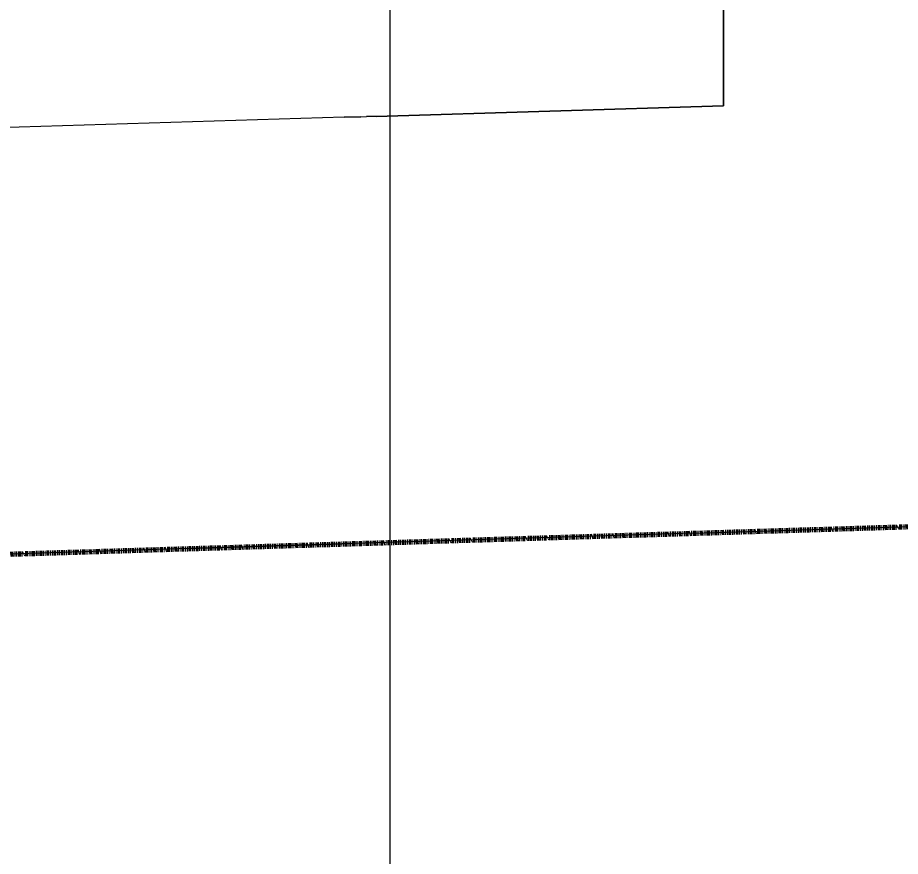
# Model space of a CAD drawing. Header units: inches. Extents: x -4501 to -113, y 9396 to 12816.
# Drawn here: x -2737.2 to -2613, y 9763.6 to 9881.6 of the extents above; entities that cross this region are included whole.
import ezdxf

# ---------------------------------------------------------------- set-up
doc = ezdxf.new("R2010")
doc.units = ezdxf.units.IN
doc.header["$MEASUREMENT"] = 0
doc.linetypes.add('Double Dash 3_8_', pattern=[1, 0.375, -0.125, 0.125, -0.125, 0.125, -0.125])
for name, color, linetype, lineweight in [('0-1', 7, 'Continuous', 5), ('A-ANNO-DIMS', 211, 'Continuous', 9), ('A-ANNO-DIMS-192', 211, 'Continuous', 9), ('C-PROP-LINE', 91, 'Double Dash 3_8_', 70), ('C-TOPO', 7, 'Continuous', 9), ('G-ANNO-SYMB', 111, 'Continuous', 9)]:
    doc.layers.add(name, color=color, linetype=linetype, lineweight=lineweight)
doc.styles.add('Century Gothic', font='ufonts.com_century-gothic.ttf', dxfattribs={"height": 18})
doc.dimstyles.new('OD__1_8__Tol__', dxfattribs={"dimscale": 12, "dimtxt": 18.795029, "dimasz": 2, "dimexe": 1.5, "dimexo": 1, "dimgap": 0.25, "dimtad": 1, "dimdec": 3, "dimrnd": 0.125, "dimzin": 3, "dimdsep": 46, "dimlunit": 4, "dimtxsty": 'Century Gothic', "dimblk1": 'OBLIQUE', "dimblk2": 'OBLIQUE', "dimsah": 1, "dimcen": 0.09, "dimdle": 1.5, "dimazin": 0, "dimtfac": 1, "dimtdec": 4, "dimtix": 1, "dimtmove": 0, "dimatfit": 3, "dimfxl": 1, "dimtvp": 1, "dimtfill": 1, "dimfrac": 2, "dimtolj": 1, "dimtzin": 0, "dimarcsym": 2})

# ---------------------------------------------------------------- blocks, each defined once
blk = doc.blocks.new('1750 Ox - Topography_rvt-1-FLOOR PLAN - 1ST FLOOR')
at = {"layer": 'C-TOPO'}
for p, q in [((-2637.92, 9897.39), (-2637.92, 9869.2)), ((-2637.92, 9869.2), (-2637.92, 9897.39)), ((-2686.79, 9867.7), (-2637.92, 9869.2)), ((-2637.92, 9869.2), (-2686.79, 9867.7)), ((-2691.3, 9867.57), (-3584.01, 9840.3)), ((-2691.3, 9867.57), (-3584.01, 9840.3)), ((-2688.96, 9867.64), (-2691.3, 9867.57)), ((-2691.3, 9867.57), (-2688.96, 9867.64)), ((-2688.96, 9867.64), (-2688.17, 9867.66)), ((-2688.96, 9867.64), (-2688.17, 9867.66)), ((-2686.79, 9867.7), (-2688.17, 9867.66)), ((-2686.79, 9867.7), (-2688.17, 9867.66)), ((-2642.11, 9809.04), (-2561.12, 9811.51)), ((-2642.11, 9809.04), (-2561.12, 9811.51)), ((-2642.11, 9809.04), (-2691.53, 9807.53)), ((-2642.11, 9809.04), (-2691.53, 9807.53)), ((-2691.53, 9807.53), (-2713.14, 9806.87)), ((-2713.14, 9806.87), (-2691.53, 9807.53)), ((-2713.14, 9806.87), (-2768.69, 9805.18)), ((-2713.14, 9806.87), (-2768.69, 9805.18))]:
    blk.add_line(p, q, dxfattribs=at)
blk = doc.blocks.new('Family - ___-1749192-FLOOR PLAN - 1ST FLOOR')
at = {"layer": 'C-PROP-LINE'}
blk.add_line((-3986.58, 9767.98), (-590.83, 9871.68), dxfattribs=at)
blk = doc.blocks.new('DIMBLOCK23-FLOOR PLAN - 1ST FLOOR')
at = {"layer": 'A-ANNO-DIMS-192'}
for p, q in [((-590.47, 9859.69), (-586.9, 9742.8)), ((-587.45, 9760.79), (-590.47, 9859.69)), ((-4001.19, 9656.54), (-569.45, 9761.34)), ((-3986.22, 9755.99), (-3982.65, 9639.1)), ((-3983.19, 9657.09), (-3986.22, 9755.99))]:
    blk.add_line(p, q, dxfattribs=at)
at = {"layer": 'A-ANNO-DIMS-192', "lineweight": 50}
for p, q in [((-587.45, 9760.79), (-575.82, 9773.15)), ((-587.45, 9760.79), (-599.07, 9748.43)), ((-3983.19, 9657.09), (-3971.57, 9669.45)), ((-3983.19, 9657.09), (-3994.82, 9644.73))]:
    blk.add_line(p, q, dxfattribs=at)
at = {"layer": 'A-ANNO-DIMS-192', "color": 0, "insert": (-2354.55, 9732.91), "char_height": 18, "width": 164.3223, "attachment_point": 1, "rotation": 1.7492, "line_spacing_factor": 0.984502, "style": 'Century Gothic', "bg_fill": 3, "box_fill_scale": 1.25, "bg_fill_color": 256, "bg_fill_true_color": 13158600, "bg_fill_transparency": 0}
blk.add_mtext('283\' - 1 3/8"', dxfattribs=at)
blk = doc.blocks.new('_Oblique')
at = {"color": 0, "linetype": 'ByBlock', "lineweight": -2}
blk.add_line((-0.5, -0.5), (0.5, 0.5), dxfattribs=at)

msp = doc.modelspace()

# ---------------------------------------------------------------- linework, layer by layer
at = {"layer": 'G-ANNO-SYMB'}
msp.add_line((-2684.8385, 9673.6146), (-2684.8385, 12335.5335), dxfattribs=at)

# ---------------------------------------------------------------- block references
at = {"layer": '0-1'}
msp.add_blockref('1750 Ox - Topography_rvt-1-FLOOR PLAN - 1ST FLOOR', (0, 0), dxfattribs=at)
at = {"layer": 'C-PROP-LINE'}
msp.add_blockref('Family - ___-1749192-FLOOR PLAN - 1ST FLOOR', (0, 0), dxfattribs=at)

# ---------------------------------------------------------------- next in the draw order: dimensions: what is measured, and where the dimension line sits
at = {"layer": 'A-ANNO-DIMS'}
dim = msp.add_linear_dim(base=(-587.44642, 9760.79423), p1=(-3986.5813, 9767.98284), p2=(-590.83289, 9871.68498), angle=1.749202, dimstyle='OD__1_8__Tol__', override={"dimpost": '<>', "dimfxl": 3397.331518}, dxfattribs=at)
dim.commit()
dim.dimension.update_dxf_attribs({"geometry": 'DIMBLOCK23-FLOOR PLAN - 1ST FLOOR', "text_midpoint": (-2285.73118, 9722.38693)})

doc.saveas('drawing.dxf')
